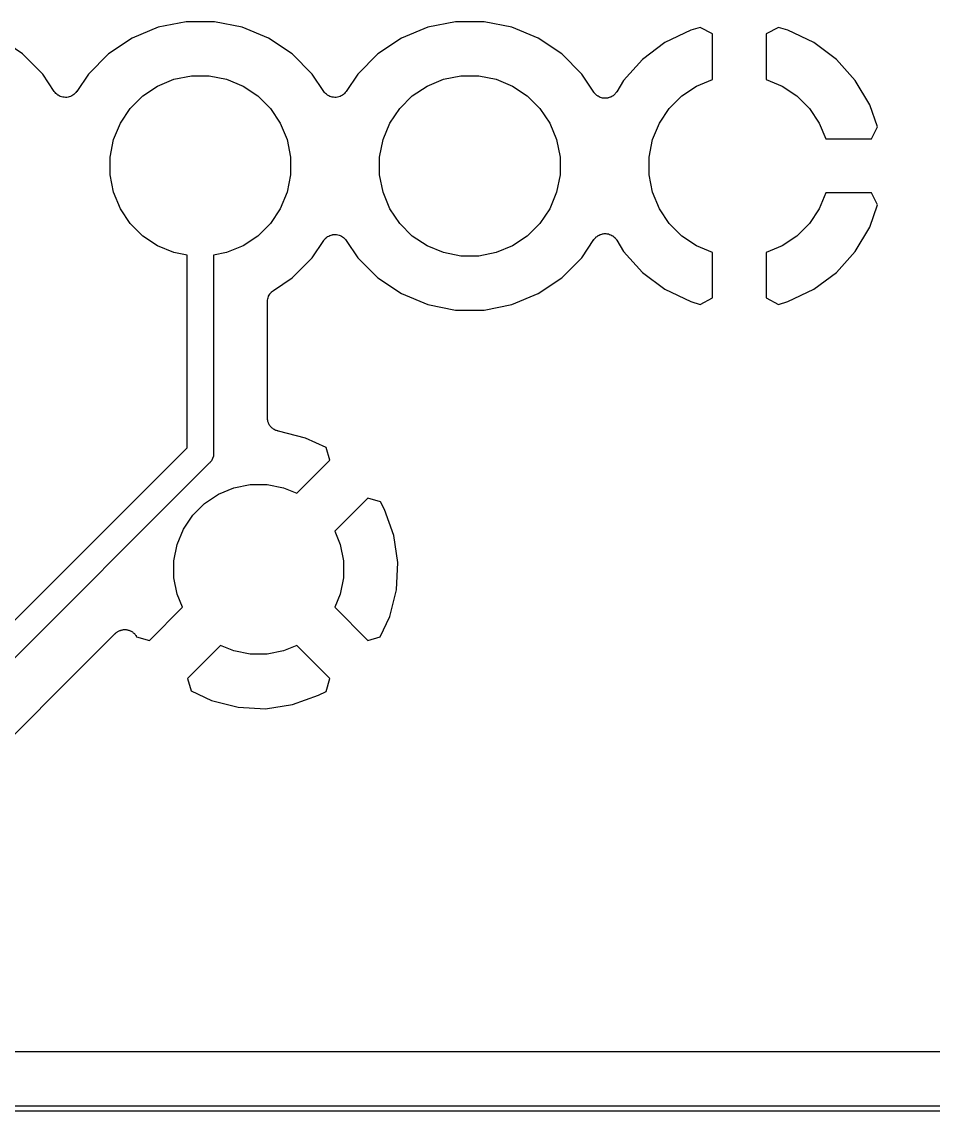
# Model space of a CAD drawing. Extents: x 19 to 115, y -142 to -17.
# Drawn here: x 71.43 to 80.02, y -142.26 to -132 of the extents above; entities that cross this region are included whole.
import ezdxf

# ---------------------------------------------------------------- set-up
doc = ezdxf.new("R2010")
doc.units = 0
doc.layers.add('BLACK', color=7, linetype='CONTINUOUS')

msp = doc.modelspace()

# ---------------------------------------------------------------- linework, layer by layer
at = {"layer": 'BLACK', "linetype": 'CONTINUOUS'}
for p, q in [((72.7139, -132.054), (72.4667, -132.157)), ((72.9762, -132.002), (72.7139, -132.054)), ((73.2437, -132.002), (72.9762, -132.002)), ((73.5061, -132.054), (73.2437, -132.002)), ((73.7533, -132.157), (73.5061, -132.054)), ((75.2539, -132.054), (75.0067, -132.157)), ((75.5162, -132.002), (75.2539, -132.054)), ((75.7837, -132.002), (75.5162, -132.002)), ((76.0461, -132.054), (75.7837, -132.002)), ((76.2933, -132.157), (76.0461, -132.054)), ((77.7319, -132.082), (77.489, -132.198)), ((77.82, -132.055), (77.7319, -132.082)), ((77.936, -132.116), (77.82, -132.055)), ((78.56, -132.055), (78.444, -132.116)), ((78.6481, -132.082), (78.56, -132.055)), ((78.891, -132.198), (78.6481, -132.082)), ((71.4357, -132.305), (71.2133, -132.157)), ((72.4667, -132.157), (72.2443, -132.305)), ((73.9757, -132.305), (73.7533, -132.157)), ((75.0067, -132.157), (74.7843, -132.305)), ((76.5157, -132.305), (76.2933, -132.157)), ((77.936, -132.545), (77.936, -132.116)), ((78.444, -132.116), (78.444, -132.545)), ((77.489, -132.198), (77.2757, -132.357)), ((79.1043, -132.357), (78.891, -132.198)), ((71.6248, -132.494), (71.4357, -132.305)), ((72.2443, -132.305), (72.0552, -132.494)), ((74.1648, -132.494), (73.9757, -132.305)), ((74.7843, -132.305), (74.5952, -132.494)), ((76.7048, -132.494), (76.5157, -132.305)), ((77.2757, -132.357), (77.0975, -132.554)), ((79.2825, -132.554), (79.1043, -132.357)), ((71.7344, -132.658), (71.6248, -132.494)), ((72.0552, -132.494), (71.9456, -132.658)), ((74.2744, -132.658), (74.1648, -132.494)), ((74.5952, -132.494), (74.4856, -132.658)), ((76.8196, -132.666), (76.7048, -132.494)), ((72.7074, -132.607), (72.8621, -132.543)), ((72.8621, -132.543), (73.0263, -132.51)), ((73.0263, -132.51), (73.1937, -132.51)), ((73.1937, -132.51), (73.3579, -132.543)), ((73.3579, -132.543), (73.5126, -132.607)), ((75.2474, -132.607), (75.4021, -132.543)), ((75.4021, -132.543), (75.5663, -132.51)), ((75.5663, -132.51), (75.7337, -132.51)), ((75.7337, -132.51), (75.8979, -132.543)), ((75.8979, -132.543), (76.0526, -132.607)), ((77.0975, -132.554), (77.0343, -132.661)), ((77.7874, -132.607), (77.936, -132.545)), ((78.444, -132.545), (78.5926, -132.607)), ((79.4186, -132.783), (79.2825, -132.554)), ((71.742, -132.668), (71.7344, -132.658)), ((71.7497, -132.677), (71.742, -132.668)), ((71.7499, -132.677), (71.7497, -132.677)), ((71.7501, -132.677), (71.7499, -132.677)), ((71.7594, -132.685), (71.7501, -132.677)), ((71.7687, -132.693), (71.7594, -132.685)), ((71.769, -132.693), (71.7687, -132.693)), ((71.7693, -132.693), (71.769, -132.693)), ((71.7799, -132.699), (71.7693, -132.693)), ((71.7905, -132.705), (71.7799, -132.699)), ((71.8986, -132.7), (71.8879, -132.705)), ((71.9093, -132.694), (71.8986, -132.7)), ((71.9095, -132.694), (71.9093, -132.694)), ((71.9098, -132.694), (71.9095, -132.694)), ((71.9192, -132.686), (71.9098, -132.694)), ((71.9286, -132.679), (71.9192, -132.686)), ((71.9288, -132.678), (71.9286, -132.679)), ((71.9291, -132.678), (71.9288, -132.678)), ((71.9367, -132.669), (71.9291, -132.678)), ((71.9446, -132.66), (71.9367, -132.669)), ((71.945, -132.659), (71.9446, -132.66)), ((71.9456, -132.658), (71.945, -132.659)), ((71.945, -132.659), (71.945, -132.659)), ((71.945, -132.659), (71.945, -132.659)), ((72.4498, -132.818), (72.5682, -132.7)), ((72.5682, -132.7), (72.7074, -132.607)), ((73.5126, -132.607), (73.6518, -132.7)), ((73.6518, -132.7), (73.7702, -132.818)), ((74.282, -132.668), (74.2744, -132.658)), ((74.2896, -132.677), (74.282, -132.668)), ((74.2899, -132.677), (74.2896, -132.677)), ((74.2901, -132.677), (74.2899, -132.677)), ((74.2994, -132.685), (74.2901, -132.677)), ((74.3087, -132.693), (74.2994, -132.685)), ((74.309, -132.693), (74.3087, -132.693)), ((74.3093, -132.693), (74.309, -132.693)), ((74.3199, -132.699), (74.3093, -132.693)), ((74.3305, -132.705), (74.3199, -132.699)), ((74.4386, -132.7), (74.4279, -132.705)), ((74.4493, -132.694), (74.4386, -132.7)), ((74.4495, -132.694), (74.4493, -132.694)), ((74.4498, -132.694), (74.4495, -132.694)), ((74.4592, -132.686), (74.4498, -132.694)), ((74.4686, -132.679), (74.4592, -132.686)), ((74.4688, -132.678), (74.4686, -132.679)), ((74.4691, -132.678), (74.4688, -132.678)), ((74.4767, -132.669), (74.4691, -132.678)), ((74.4846, -132.66), (74.4767, -132.669)), ((74.485, -132.659), (74.4846, -132.66)), ((74.4856, -132.658), (74.485, -132.659)), ((74.485, -132.659), (74.485, -132.659)), ((74.485, -132.659), (74.485, -132.659)), ((74.9898, -132.818), (75.1082, -132.7)), ((75.1082, -132.7), (75.2474, -132.607)), ((76.0526, -132.607), (76.1918, -132.7)), ((76.1918, -132.7), (76.3102, -132.818)), ((76.8215, -132.668), (76.8196, -132.666)), ((76.823, -132.671), (76.8215, -132.668)), ((76.8293, -132.678), (76.823, -132.671)), ((76.8353, -132.685), (76.8293, -132.678)), ((76.8376, -132.687), (76.8353, -132.685)), ((76.8396, -132.689), (76.8376, -132.687)), ((76.8472, -132.695), (76.8396, -132.689)), ((76.8545, -132.701), (76.8472, -132.695)), ((76.9973, -132.7), (76.995, -132.702)), ((76.9999, -132.698), (76.9973, -132.7)), ((77.0069, -132.692), (76.9999, -132.698)), ((77.0143, -132.686), (77.0069, -132.692)), ((77.0162, -132.684), (77.0143, -132.686)), ((77.0184, -132.682), (77.0162, -132.684)), ((77.0241, -132.674), (77.0184, -132.682)), ((77.0302, -132.667), (77.0241, -132.674)), ((77.0316, -132.664), (77.0302, -132.667)), ((77.0334, -132.662), (77.0316, -132.664)), ((77.0343, -132.661), (77.0334, -132.662)), ((77.5298, -132.818), (77.6482, -132.7)), ((77.6482, -132.7), (77.7874, -132.607)), ((78.5926, -132.607), (78.7318, -132.7)), ((78.7318, -132.7), (78.8502, -132.818)), ((71.7908, -132.705), (71.7905, -132.705)), ((71.7911, -132.705), (71.7908, -132.705)), ((71.8027, -132.709), (71.7911, -132.705)), ((71.8141, -132.712), (71.8027, -132.709)), ((71.8145, -132.712), (71.8141, -132.712)), ((71.8148, -132.712), (71.8145, -132.712)), ((71.8268, -132.713), (71.8148, -132.712)), ((71.8388, -132.715), (71.8268, -132.713)), ((71.8391, -132.715), (71.8388, -132.715)), ((71.8394, -132.715), (71.8391, -132.715)), ((71.8514, -132.714), (71.8394, -132.715)), ((71.8635, -132.713), (71.8514, -132.714)), ((71.8638, -132.712), (71.8635, -132.713)), ((71.8641, -132.712), (71.8638, -132.712)), ((71.8757, -132.709), (71.8641, -132.712)), ((71.8873, -132.706), (71.8757, -132.709)), ((71.8876, -132.705), (71.8873, -132.706)), ((71.8879, -132.705), (71.8876, -132.705)), ((74.3308, -132.705), (74.3305, -132.705)), ((74.3311, -132.705), (74.3308, -132.705)), ((74.3427, -132.709), (74.3311, -132.705)), ((74.3541, -132.712), (74.3427, -132.709)), ((74.3545, -132.712), (74.3541, -132.712)), ((74.3548, -132.712), (74.3545, -132.712)), ((74.3668, -132.713), (74.3548, -132.712)), ((74.3788, -132.715), (74.3668, -132.713)), ((74.3791, -132.715), (74.3788, -132.715)), ((74.3794, -132.715), (74.3791, -132.715)), ((74.3914, -132.714), (74.3794, -132.715)), ((74.4035, -132.713), (74.3914, -132.714)), ((74.4038, -132.712), (74.4035, -132.713)), ((74.4041, -132.712), (74.4038, -132.712)), ((74.4157, -132.709), (74.4041, -132.712)), ((74.4273, -132.706), (74.4157, -132.709)), ((74.4276, -132.705), (74.4273, -132.706)), ((74.4279, -132.705), (74.4276, -132.705)), ((76.8571, -132.702), (76.8545, -132.701)), ((76.8594, -132.704), (76.8571, -132.702)), ((76.868, -132.708), (76.8594, -132.704)), ((76.8763, -132.713), (76.868, -132.708)), ((76.8791, -132.714), (76.8763, -132.713)), ((76.8818, -132.715), (76.8791, -132.714)), ((76.8909, -132.717), (76.8818, -132.715)), ((76.9, -132.72), (76.8909, -132.717)), ((76.9029, -132.72), (76.9, -132.72)), ((76.9058, -132.721), (76.9029, -132.72)), ((76.9152, -132.722), (76.9058, -132.721)), ((76.9246, -132.723), (76.9152, -132.722)), ((76.9276, -132.722), (76.9246, -132.723)), ((76.9306, -132.722), (76.9276, -132.722)), ((76.9399, -132.721), (76.9306, -132.722)), ((76.9493, -132.72), (76.9399, -132.721)), ((76.9522, -132.719), (76.9493, -132.72)), ((76.9551, -132.719), (76.9522, -132.719)), ((76.964, -132.716), (76.9551, -132.719)), ((76.9731, -132.713), (76.964, -132.716)), ((76.9757, -132.712), (76.9731, -132.713)), ((76.9785, -132.711), (76.9757, -132.712)), ((76.9866, -132.706), (76.9785, -132.711)), ((76.995, -132.702), (76.9866, -132.706)), ((79.4932, -132.993), (79.4186, -132.783)), ((72.3567, -132.957), (72.4498, -132.818)), ((73.7702, -132.818), (73.8633, -132.957)), ((74.8967, -132.957), (74.9898, -132.818)), ((76.3102, -132.818), (76.4033, -132.957)), ((77.4367, -132.957), (77.5298, -132.818)), ((78.8502, -132.818), (78.9433, -132.957)), ((72.2927, -133.112), (72.3567, -132.957)), ((73.8633, -132.957), (73.9273, -133.112)), ((74.8327, -133.112), (74.8967, -132.957)), ((76.4033, -132.957), (76.4673, -133.112)), ((77.3727, -133.112), (77.4367, -132.957)), ((78.9433, -132.957), (79.0048, -133.106)), ((79.434, -133.106), (79.4932, -132.993)), ((79.0048, -133.106), (79.434, -133.106)), ((72.26, -133.276), (72.2927, -133.112)), ((73.9273, -133.112), (73.96, -133.276)), ((74.8, -133.276), (74.8327, -133.112)), ((76.4673, -133.112), (76.5, -133.276)), ((77.34, -133.276), (77.3727, -133.112)), ((72.26, -133.444), (72.26, -133.276)), ((73.96, -133.276), (73.96, -133.444)), ((74.8, -133.444), (74.8, -133.276)), ((76.5, -133.276), (76.5, -133.444)), ((77.34, -133.444), (77.34, -133.276)), ((72.2927, -133.608), (72.26, -133.444)), ((73.96, -133.444), (73.9273, -133.608)), ((74.8327, -133.608), (74.8, -133.444)), ((76.5, -133.444), (76.4673, -133.608)), ((77.3727, -133.608), (77.34, -133.444)), ((72.3567, -133.763), (72.2927, -133.608)), ((73.9273, -133.608), (73.8633, -133.763)), ((74.8967, -133.763), (74.8327, -133.608)), ((76.4673, -133.608), (76.4033, -133.763)), ((77.4367, -133.763), (77.3727, -133.608)), ((79.0048, -133.614), (78.9433, -133.763)), ((79.434, -133.614), (79.0048, -133.614)), ((79.4932, -133.727), (79.434, -133.614)), ((72.4498, -133.902), (72.3567, -133.763)), ((73.8633, -133.763), (73.7702, -133.902)), ((74.9898, -133.902), (74.8967, -133.763)), ((76.4033, -133.763), (76.3102, -133.902)), ((77.5298, -133.902), (77.4367, -133.763)), ((78.9433, -133.763), (78.8502, -133.902)), ((79.4186, -133.937), (79.4932, -133.727)), ((72.5682, -134.02), (72.4498, -133.902)), ((73.7702, -133.902), (73.6518, -134.02)), ((75.1082, -134.02), (74.9898, -133.902)), ((76.3102, -133.902), (76.1918, -134.02)), ((77.6482, -134.02), (77.5298, -133.902)), ((78.8502, -133.902), (78.7318, -134.02)), ((72.7074, -134.113), (72.5682, -134.02)), ((73.6518, -134.02), (73.5126, -134.113)), ((74.2914, -134.041), (74.3009, -134.034)), ((74.3009, -134.034), (74.3102, -134.026)), ((74.3102, -134.026), (74.3105, -134.026)), ((74.3105, -134.026), (74.3107, -134.026)), ((74.3107, -134.026), (74.3214, -134.02)), ((74.3214, -134.02), (74.3321, -134.015)), ((74.3321, -134.015), (74.3324, -134.015)), ((74.3324, -134.015), (74.3327, -134.014)), ((74.3327, -134.014), (74.3442, -134.011)), ((74.3442, -134.011), (74.3559, -134.008)), ((74.3559, -134.008), (74.3562, -134.008)), ((74.3562, -134.008), (74.3565, -134.007)), ((74.3565, -134.007), (74.3685, -134.006)), ((74.3685, -134.006), (74.3806, -134.005)), ((74.3806, -134.005), (74.3809, -134.005)), ((74.3809, -134.005), (74.3812, -134.005)), ((74.3812, -134.005), (74.3931, -134.007)), ((74.3931, -134.007), (74.4052, -134.008)), ((74.4052, -134.008), (74.4055, -134.008)), ((74.4055, -134.008), (74.4059, -134.008)), ((74.4059, -134.008), (74.4172, -134.011)), ((74.4172, -134.011), (74.4289, -134.015)), ((74.4289, -134.015), (74.4292, -134.015)), ((74.4292, -134.015), (74.4295, -134.015)), ((74.4295, -134.015), (74.44, -134.021)), ((74.44, -134.021), (74.4507, -134.027)), ((74.4507, -134.027), (74.451, -134.027)), ((74.451, -134.027), (74.4513, -134.027)), ((74.4513, -134.027), (74.4606, -134.035)), ((75.2474, -134.113), (75.1082, -134.02)), ((76.1918, -134.02), (76.0526, -134.113)), ((76.8305, -134.041), (76.8366, -134.033)), ((76.8366, -134.033), (76.8389, -134.032)), ((76.8389, -134.032), (76.8409, -134.029)), ((76.8409, -134.029), (76.8485, -134.024)), ((76.8485, -134.024), (76.8559, -134.018)), ((76.8559, -134.018), (76.8586, -134.017)), ((76.8586, -134.017), (76.861, -134.015)), ((76.861, -134.015), (76.8695, -134.011)), ((76.8695, -134.011), (76.8779, -134.007)), ((76.8779, -134.007), (76.8808, -134.006)), ((76.8808, -134.006), (76.8835, -134.005)), ((76.8835, -134.005), (76.8927, -134.002)), ((76.8927, -134.002), (76.9017, -134)), ((76.9017, -134), (76.9047, -133.999)), ((76.9047, -133.999), (76.9076, -133.999)), ((76.9076, -133.999), (76.917, -133.998)), ((76.917, -133.998), (76.9264, -133.997)), ((76.9264, -133.997), (76.9294, -133.998)), ((76.9294, -133.998), (76.9323, -133.998)), ((76.9323, -133.998), (76.9417, -133.999)), ((76.9417, -133.999), (76.9511, -134)), ((76.9511, -134), (76.9539, -134.001)), ((76.9539, -134.001), (76.9568, -134.001)), ((76.9568, -134.001), (76.9657, -134.005)), ((76.9657, -134.005), (76.9747, -134.008)), ((76.9747, -134.008), (76.9773, -134.009)), ((76.9773, -134.009), (76.9801, -134.01)), ((76.9801, -134.01), (76.9882, -134.015)), ((76.9882, -134.015), (76.9965, -134.019)), ((76.9965, -134.019), (76.9988, -134.021)), ((76.9988, -134.021), (77.0013, -134.023)), ((77.0013, -134.023), (77.0083, -134.029)), ((77.0083, -134.029), (77.0155, -134.035)), ((77.7874, -134.113), (77.6482, -134.02)), ((78.7318, -134.02), (78.5926, -134.113)), ((79.2825, -134.166), (79.4186, -133.937)), ((72.8621, -134.177), (72.7074, -134.113)), ((73.5126, -134.113), (73.3579, -134.177)), ((74.1648, -134.226), (74.2744, -134.062)), ((74.2744, -134.062), (74.275, -134.061)), ((74.275, -134.061), (74.2754, -134.06)), ((74.275, -134.061), (74.275, -134.061)), ((74.275, -134.061), (74.275, -134.061)), ((74.2754, -134.06), (74.2833, -134.051)), ((74.2833, -134.051), (74.2909, -134.042)), ((74.2909, -134.042), (74.2912, -134.042)), ((74.2912, -134.042), (74.2914, -134.041)), ((74.4606, -134.035), (74.4699, -134.043)), ((74.4699, -134.043), (74.4701, -134.043)), ((74.4701, -134.043), (74.4703, -134.043)), ((74.4703, -134.043), (74.4779, -134.052)), ((74.4779, -134.052), (74.4856, -134.062)), ((74.4856, -134.062), (74.5952, -134.226)), ((75.4021, -134.177), (75.2474, -134.113)), ((76.0526, -134.113), (75.8979, -134.177)), ((76.7048, -134.226), (76.8196, -134.054)), ((76.8196, -134.054), (76.8206, -134.052)), ((76.8206, -134.052), (76.8225, -134.05)), ((76.8225, -134.05), (76.8241, -134.048)), ((76.8241, -134.048), (76.8305, -134.041)), ((77.0155, -134.035), (77.0174, -134.038)), ((77.0174, -134.038), (77.0196, -134.04)), ((77.0196, -134.04), (77.0252, -134.047)), ((77.0252, -134.047), (77.0312, -134.054)), ((77.0312, -134.054), (77.0325, -134.057)), ((77.0325, -134.057), (77.0343, -134.059)), ((77.0343, -134.059), (77.0975, -134.166)), ((77.936, -134.175), (77.7874, -134.113)), ((78.5926, -134.113), (78.444, -134.175)), ((72.985, -134.202), (72.8621, -134.177)), ((72.985, -136.016), (72.985, -134.202)), ((73.3579, -134.177), (73.235, -134.202)), ((73.235, -134.202), (73.235, -136.062)), ((73.9757, -134.415), (74.1648, -134.226)), ((74.5952, -134.226), (74.7843, -134.415)), ((75.5663, -134.21), (75.4021, -134.177)), ((75.7337, -134.21), (75.5663, -134.21)), ((75.8979, -134.177), (75.7337, -134.21)), ((76.5157, -134.415), (76.7048, -134.226)), ((77.0975, -134.166), (77.2757, -134.363)), ((77.936, -134.604), (77.936, -134.175)), ((78.444, -134.175), (78.444, -134.604)), ((79.1043, -134.363), (79.2825, -134.166)), ((73.7994, -134.533), (73.9757, -134.415)), ((74.7843, -134.415), (75.0067, -134.563)), ((76.2933, -134.563), (76.5157, -134.415)), ((77.2757, -134.363), (77.489, -134.522)), ((78.891, -134.522), (79.1043, -134.363)), ((73.7807, -134.548), (73.7811, -134.547)), ((73.7811, -134.547), (73.7903, -134.54)), ((73.7903, -134.54), (73.7994, -134.533)), ((77.489, -134.522), (77.7319, -134.638)), ((78.6481, -134.638), (78.891, -134.522)), ((73.743, -134.636), (73.7443, -134.625)), ((73.743, -134.638), (73.743, -134.636)), ((73.743, -135.734), (73.743, -134.638)), ((73.743, -134.638), (73.743, -134.638)), ((73.743, -134.638), (73.743, -134.638)), ((73.743, -134.638), (73.743, -134.638)), ((73.7443, -134.625), (73.7455, -134.613)), ((73.7455, -134.613), (73.7457, -134.612)), ((73.7457, -134.612), (73.7458, -134.612)), ((73.7458, -134.612), (73.7493, -134.601)), ((73.7493, -134.601), (73.7528, -134.589)), ((73.7528, -134.589), (73.7531, -134.589)), ((73.7531, -134.589), (73.7533, -134.588)), ((73.7533, -134.588), (73.759, -134.578)), ((73.759, -134.578), (73.7645, -134.567)), ((73.7645, -134.567), (73.7649, -134.567)), ((73.7649, -134.567), (73.7652, -134.566)), ((73.7652, -134.566), (73.7728, -134.557)), ((73.7728, -134.557), (73.7803, -134.548)), ((73.7803, -134.548), (73.7807, -134.548)), ((75.0067, -134.563), (75.2539, -134.666)), ((76.0461, -134.666), (76.2933, -134.563)), ((77.7319, -134.638), (77.82, -134.665)), ((77.82, -134.665), (77.936, -134.604)), ((78.444, -134.604), (78.56, -134.665)), ((78.56, -134.665), (78.6481, -134.638)), ((75.2539, -134.666), (75.5162, -134.718)), ((75.5162, -134.718), (75.7837, -134.718)), ((75.7837, -134.718), (76.0461, -134.666)), ((73.7439, -135.742), (73.743, -135.734)), ((73.7442, -135.751), (73.7439, -135.742)), ((73.7451, -135.755), (73.7442, -135.751)), ((73.7454, -135.758), (73.7451, -135.755)), ((73.748, -135.767), (73.7454, -135.758)), ((73.75, -135.775), (73.748, -135.767)), ((73.7515, -135.779), (73.75, -135.775)), ((73.7526, -135.782), (73.7515, -135.779)), ((73.7567, -135.79), (73.7526, -135.782)), ((73.7604, -135.798), (73.7567, -135.79)), ((73.7625, -135.801), (73.7604, -135.798)), ((73.7642, -135.804), (73.7625, -135.801)), ((73.7698, -135.811), (73.7642, -135.804)), ((73.775, -135.818), (73.7698, -135.811)), ((73.7776, -135.82), (73.775, -135.818)), ((73.7799, -135.823), (73.7776, -135.82)), ((73.7867, -135.829), (73.7799, -135.823)), ((73.7931, -135.835), (73.7867, -135.829)), ((73.7962, -135.837), (73.7931, -135.835)), ((73.799, -135.839), (73.7962, -135.837)), ((73.8067, -135.843), (73.799, -135.839)), ((73.8143, -135.848), (73.8067, -135.843)), ((73.8176, -135.849), (73.8143, -135.848)), ((73.8208, -135.851), (73.8176, -135.849)), ((73.8292, -135.853), (73.8208, -135.851)), ((73.8375, -135.856), (73.8292, -135.853)), ((73.841, -135.857), (73.8375, -135.856)), ((73.8445, -135.858), (73.841, -135.857)), ((73.8461, -135.858), (73.8445, -135.858)), ((74.103, -135.923), (73.8461, -135.858)), ((74.2957, -136.014), (74.103, -135.923)), ((68.109, -140.892), (72.985, -136.016)), ((73.235, -136.074), (73.2332, -136.093)), ((73.235, -136.062), (73.2356, -136.068)), ((73.2356, -136.068), (73.235, -136.074)), ((73.235, -136.074), (73.235, -136.074)), ((74.33, -136.131), (74.2957, -136.014)), ((73.1941, -136.161), (68.3181, -141.037)), ((73.1988, -136.157), (73.1941, -136.161)), ((73.2027, -136.152), (73.1988, -136.157)), ((73.2144, -136.138), (73.2027, -136.152)), ((73.2027, -136.152), (73.2027, -136.152)), ((73.215, -136.137), (73.2144, -136.138)), ((73.226, -136.116), (73.215, -136.137)), ((73.2332, -136.093), (73.226, -136.116)), ((74.0183, -136.442), (74.33, -136.131)), ((73.2811, -136.451), (73.4266, -136.391)), ((73.4266, -136.391), (73.5812, -136.36)), ((73.5812, -136.36), (73.7388, -136.36)), ((73.7388, -136.36), (73.8934, -136.391)), ((73.8934, -136.391), (74.0183, -136.442)), ((73.15, -136.539), (73.2811, -136.451)), ((74.6892, -136.49), (74.3775, -136.802)), ((74.8098, -136.525), (74.6892, -136.49)), ((73.0386, -136.65), (73.15, -136.539)), ((74.8472, -136.595), (74.8098, -136.525)), ((74.935, -136.841), (74.8472, -136.595)), ((72.951, -136.781), (73.0386, -136.65)), ((72.8907, -136.927), (72.951, -136.781)), ((74.3775, -136.802), (74.4293, -136.927)), ((74.9728, -137.096), (74.935, -136.841)), ((72.86, -137.081), (72.8907, -136.927)), ((74.4293, -136.927), (74.46, -137.081)), ((72.86, -137.239), (72.86, -137.081)), ((74.46, -137.081), (74.46, -137.239)), ((74.9601, -137.353), (74.9728, -137.096)), ((72.8907, -137.393), (72.86, -137.239)), ((74.46, -137.239), (74.4293, -137.393)), ((72.9425, -137.518), (72.8907, -137.393)), ((74.4293, -137.393), (74.3775, -137.518)), ((74.8974, -137.603), (74.9601, -137.353)), ((72.6308, -137.83), (72.9425, -137.518)), ((74.3775, -137.518), (74.6892, -137.83)), ((74.8062, -137.796), (74.8974, -137.603)), ((72.3749, -137.73), (72.3807, -137.729)), ((72.3807, -137.729), (72.3865, -137.728)), ((72.3865, -137.728), (72.3931, -137.728)), ((72.3931, -137.728), (72.3996, -137.728)), ((72.3996, -137.728), (72.4054, -137.728)), ((72.4054, -137.728), (72.4113, -137.728)), ((72.4113, -137.728), (72.4177, -137.73)), ((72.0104, -138.063), (72.3085, -137.765)), ((72.3085, -137.765), (72.3097, -137.764)), ((72.3097, -137.764), (72.3143, -137.76)), ((72.3143, -137.76), (72.3185, -137.756)), ((72.3185, -137.756), (72.324, -137.752)), ((72.324, -137.752), (72.3291, -137.748)), ((72.3291, -137.748), (72.3343, -137.745)), ((72.3343, -137.745), (72.3392, -137.742)), ((72.3392, -137.742), (72.3453, -137.74)), ((72.3453, -137.74), (72.3511, -137.737)), ((72.3511, -137.737), (72.3567, -137.735)), ((72.3567, -137.735), (72.3621, -137.733)), ((72.3621, -137.733), (72.3686, -137.732)), ((72.3686, -137.732), (72.3749, -137.73)), ((72.4177, -137.73), (72.4242, -137.73)), ((72.4242, -137.73), (72.4298, -137.732)), ((72.4298, -137.732), (72.4356, -137.733)), ((72.4356, -137.733), (72.4416, -137.736)), ((72.4416, -137.736), (72.4479, -137.738)), ((72.4479, -137.738), (72.453, -137.741)), ((72.453, -137.741), (72.4584, -137.743)), ((72.4584, -137.743), (72.4639, -137.746)), ((72.4639, -137.746), (72.4697, -137.75)), ((72.4697, -137.75), (72.4742, -137.753)), ((72.4742, -137.753), (72.479, -137.757)), ((72.479, -137.757), (72.4836, -137.761)), ((72.4836, -137.761), (72.4887, -137.765)), ((72.4887, -137.765), (72.4924, -137.77)), ((72.4924, -137.77), (72.4965, -137.774)), ((72.4965, -137.774), (72.5002, -137.78)), ((72.5002, -137.78), (72.5043, -137.785)), ((72.5043, -137.785), (72.507, -137.79)), ((72.507, -137.79), (72.5102, -137.795)), ((72.5102, -137.795), (72.6308, -137.83)), ((74.6892, -137.83), (74.8062, -137.796)), ((73.3017, -137.878), (72.99, -138.189)), ((73.4266, -137.929), (73.3017, -137.878)), ((73.5812, -137.96), (73.4266, -137.929)), ((73.8934, -137.929), (73.7388, -137.96)), ((74.0183, -137.878), (73.8934, -137.929)), ((74.33, -138.189), (74.0183, -137.878)), ((73.7388, -137.96), (73.5812, -137.96)), ((69.0767, -140.997), (72.0104, -138.063)), ((72.0104, -138.063), (72.0104, -138.063)), ((72.99, -138.189), (73.0243, -138.306)), ((74.2947, -138.31), (74.33, -138.189)), ((73.0243, -138.306), (73.217, -138.397)), ((74.2247, -138.347), (74.2947, -138.31)), ((73.217, -138.397), (73.4669, -138.46)), ((73.7243, -138.473), (73.9791, -138.435)), ((73.9791, -138.435), (74.2247, -138.347)), ((73.4669, -138.46), (73.7243, -138.473)), ((113.354, -141.707), (69.2207, -141.707)), ((19.455, -142.215), (115.375, -142.215)), ((115.399, -142.265), (19.4312, -142.265))]:
    msp.add_line(p, q, dxfattribs=at)

doc.saveas('drawing.dxf')
